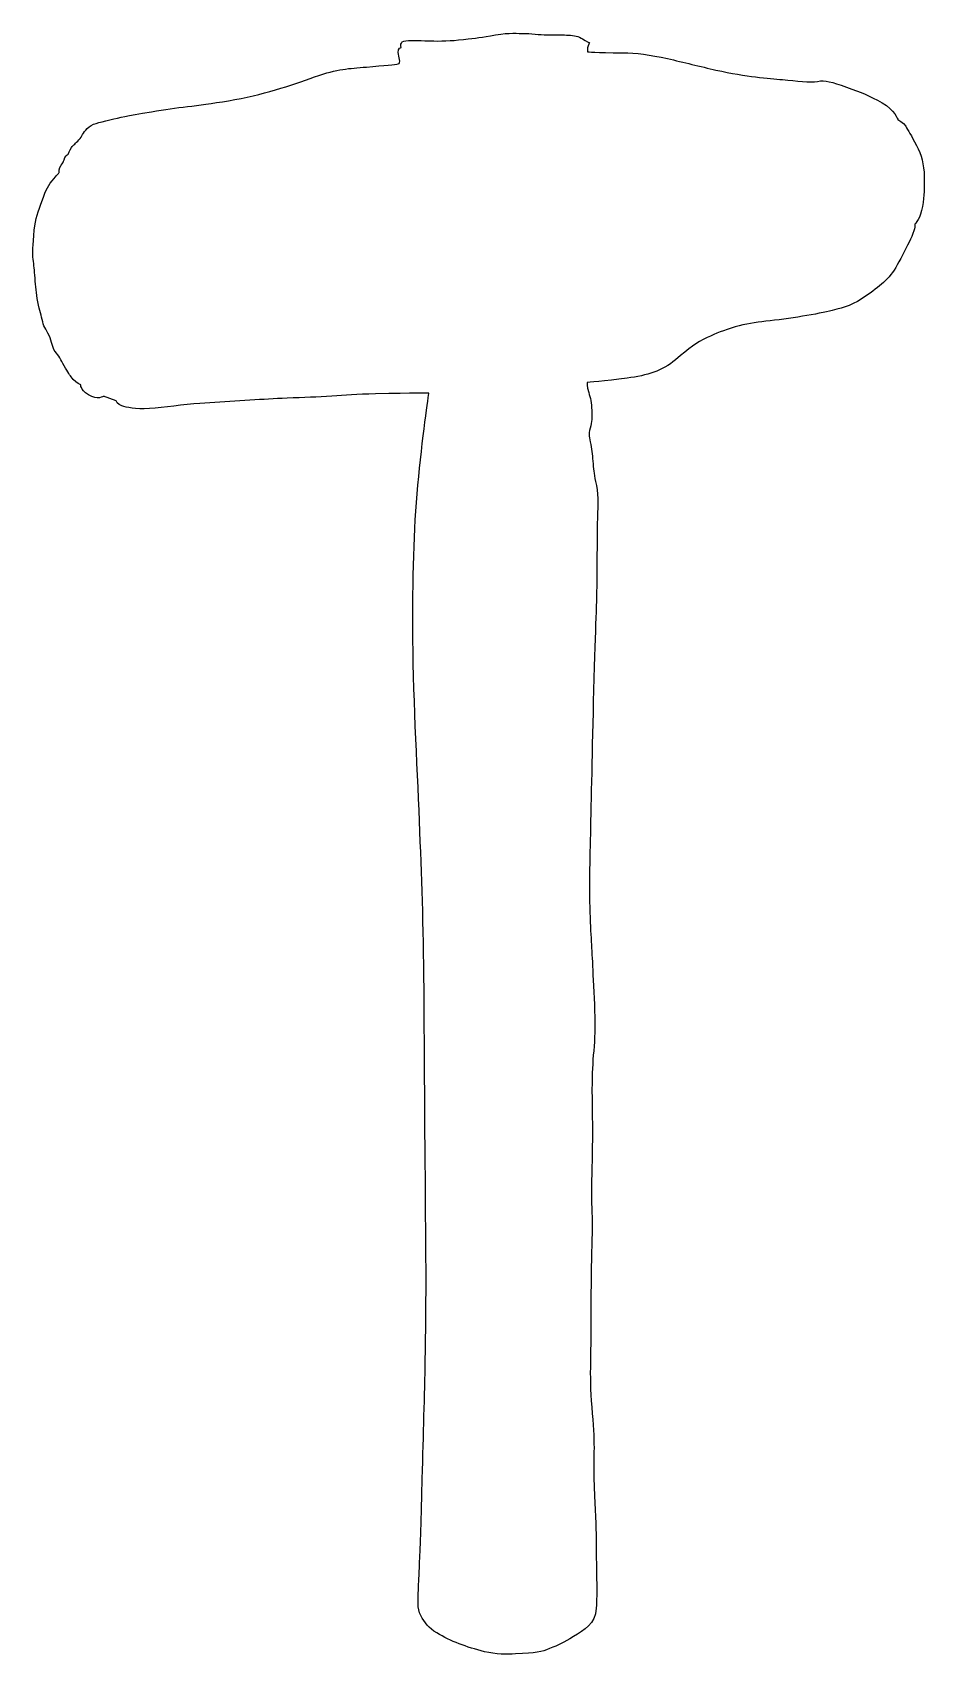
# Model space of a CAD drawing. Header units: centimetres. Extents: x -4.4 to 4.4, y -8 to 8.
import ezdxf

# ---------------------------------------------------------------- set-up
doc = ezdxf.new("R2010")
doc.units = ezdxf.units.CM
doc.header["$MEASUREMENT"] = 0
doc.layers.add('Camada 1', color=7, linetype='Continuous')

msp = doc.modelspace()

# ---------------------------------------------------------------- linework, layer by layer
at = {"layer": 'Camada 1'}
msp.add_open_spline([(-0.4907, 4.45024), (-0.4907, 4.45024), (-0.5574, 3.99386), (-0.5987, 3.54132), (-0.5987, 3.54132), (-0.64005, 3.08878), (-0.65119, 2.6411), (-0.64717, 2.01502), (-0.64717, 2.01502), (-0.64315, 1.38894), (-0.59952, 0.66543), (-0.5788, 0.11978), (-0.5788, 0.11978), (-0.55808, -0.42576), (-0.54057, -0.87159), (-0.53668, -1.56429), (-0.53668, -1.56429), (-0.53279, -2.25699), (-0.52959, -2.81966), (-0.52057, -3.83021), (-0.52057, -3.83021), (-0.51142, -4.84079), (-0.53115, -5.36577), (-0.5556, -6.27425), (-0.5556, -6.27425), (-0.58015, -7.18278), (-0.58846, -7.21093), (-0.59312, -7.37031), (-0.59312, -7.37031), (-0.5959, -7.46958), (-0.60868, -7.552), (-0.57029, -7.62518), (-0.57029, -7.62518), (-0.5338, -7.69484), (-0.48906, -7.75184), (-0.41339, -7.79727), (-0.41339, -7.79727), (-0.27324, -7.88157), (-0.1192, -7.93737), (0.05998, -7.98274), (0.05998, -7.98274), (0.17108, -8.01105), (0.28167, -8.00785), (0.36409, -8.00518), (0.36409, -8.00518), (0.57033, -7.99819), (0.62124, -7.98507), (0.70175, -7.95237), (0.70175, -7.95237), (0.79496, -7.9149), (0.83431, -7.89668), (0.93874, -7.83222), (0.93874, -7.83222), (1.04317, -7.76769), (1.15393, -7.71295), (1.16271, -7.55203), (1.16271, -7.55203), (1.17171, -7.391), (1.16406, -7.25117), (1.162, -6.95899), (1.162, -6.95899), (1.15999, -6.66686), (1.15052, -6.58206), (1.1407, -6.33235), (1.1407, -6.33235), (1.13088, -6.08264), (1.15464, -5.95331), (1.12313, -5.63038), (1.12313, -5.63038), (1.0881, -5.27536), (1.1117, -5.09595), (1.11022, -4.65338), (1.11022, -4.65338), (1.10882, -4.21076), (1.11601, -4.0455), (1.12025, -3.9035), (1.12025, -3.9035), (1.12443, -3.76145), (1.12155, -3.69369), (1.11565, -3.55076), (1.11565, -3.55076), (1.10959, -3.40778), (1.12319, -3.18571), (1.12396, -2.87033), (1.12396, -2.87033), (1.12483, -2.55479), (1.11311, -2.41675), (1.12732, -2.17715), (1.12732, -2.17715), (1.13425, -2.06005), (1.14793, -1.94418), (1.14939, -1.81914), (1.14939, -1.81914), (1.1509, -1.68809), (1.13844, -1.49524), (1.13238, -1.34919), (1.13238, -1.34919), (1.12061, -1.06347), (1.11172, -0.9919), (1.10111, -0.72784), (1.10111, -0.72784), (1.09058, -0.46379), (1.09733, -0.16684), (1.10556, 0.1578), (1.10556, 0.1578), (1.11397, 0.50843), (1.12215, 1.00637), (1.13966, 1.63396), (1.13966, 1.63396), (1.15712, 2.26155), (1.16689, 2.40826), (1.16855, 2.68465), (1.16855, 2.68465), (1.17016, 2.96093), (1.16969, 3.01736), (1.17212, 3.16365), (1.17212, 3.16365), (1.17461, 3.30986), (1.18617, 3.42789), (1.16328, 3.53928), (1.16328, 3.53928), (1.14055, 3.65059), (1.13738, 3.67641), (1.13124, 3.75275), (1.13124, 3.75275), (1.12515, 3.82911), (1.11775, 3.87787), (1.10777, 3.94513), (1.10777, 3.94513), (1.09785, 4.01252), (1.08168, 4.04062), (1.10213, 4.10544), (1.10213, 4.10544), (1.12264, 4.17045), (1.11877, 4.21072), (1.11721, 4.28144), (1.11721, 4.28144), (1.1157, 4.35219), (1.1044, 4.40603), (1.0875, 4.45884), (1.0875, 4.45884), (1.06787, 4.51988), (1.07271, 4.55637), (1.07271, 4.55637), (1.07271, 4.55637), (1.07271, 4.55637), (1.24686, 4.57005), (1.46617, 4.59958), (1.46617, 4.59958), (1.6709, 4.62712), (1.80621, 4.66554), (1.94628, 4.78138), (1.94628, 4.78138), (2.08648, 4.89719), (2.14623, 4.95079), (2.2564, 5.00027), (2.2564, 5.00027), (2.34932, 5.04194), (2.41666, 5.07046), (2.53503, 5.10645), (2.53503, 5.10645), (2.63605, 5.13717), (2.73413, 5.14889), (2.8361, 5.16061), (2.8361, 5.16061), (3.05721, 5.18593), (3.3605, 5.23237), (3.49142, 5.26793), (3.49142, 5.26793), (3.62231, 5.30349), (3.69359, 5.31518), (3.8403, 5.42118), (3.8403, 5.42118), (3.98701, 5.52712), (4.06422, 5.58567), (4.15108, 5.74868), (4.15108, 5.74868), (4.19894, 5.83856), (4.24543, 5.92669), (4.27763, 6.00001), (4.27763, 6.00001), (4.31449, 6.08354), (4.30869, 6.12003), (4.30869, 6.12003), (4.30869, 6.12003), (4.30869, 6.12003), (4.36703, 6.18321), (4.38314, 6.29548), (4.38314, 6.29548), (4.39931, 6.40777), (4.40386, 6.47614), (4.40087, 6.59308), (4.40087, 6.59308), (4.39799, 6.71005), (4.37462, 6.80472), (4.32409, 6.89923), (4.32409, 6.89923), (4.2716, 6.99654), (4.24085, 7.05028), (4.21831, 7.08798), (4.21831, 7.08798), (4.19577, 7.12568), (4.14084, 7.15267), (4.14084, 7.15267), (4.14084, 7.15267), (4.14084, 7.15267), (4.1088, 7.25043), (3.98437, 7.32087), (3.98437, 7.32087), (3.85988, 7.39125), (3.78159, 7.42096), (3.63229, 7.47396), (3.63229, 7.47396), (3.48299, 7.52701), (3.42486, 7.54579), (3.34829, 7.53167), (3.34829, 7.53167), (3.26831, 7.51664), (3.14406, 7.53773), (3.00179, 7.54919), (3.00179, 7.54919), (2.85958, 7.56067), (2.655, 7.57414), (2.34417, 7.64296), (2.34417, 7.64296), (2.19053, 7.67693), (2.02305, 7.72157), (1.86694, 7.7558), (1.86694, 7.7558), (1.68782, 7.7953), (1.55791, 7.81443), (1.4217, 7.81422), (1.4217, 7.81422), (1.15164, 7.81348), (1.07547, 7.82462), (1.07547, 7.82462), (1.07547, 7.82462), (1.07547, 7.82462), (1.07335, 7.83576), (1.07753, 7.86211), (1.07753, 7.86211), (1.08171, 7.88849), (1.09592, 7.91415), (1.09592, 7.91415), (1.09592, 7.91415), (1.09592, 7.91415), (1.0643, 7.92415), (1.02713, 7.95024), (1.02713, 7.95024), (0.98935, 7.97696), (0.94424, 7.98567), (0.88904, 7.98805), (0.88904, 7.98805), (0.83385, 7.99043), (0.79903, 7.99117), (0.711, 7.99001), (0.711, 7.99001), (0.62305, 7.98887), (0.55154, 8.002), (0.46459, 8.00379), (0.46459, 8.00379), (0.37767, 8.00559), (0.31505, 8.01472), (0.1677, 7.98958), (0.1677, 7.98958), (0.02038, 7.96444), (-0.01698, 7.95923), (-0.14919, 7.94532), (-0.14919, 7.94532), (-0.28132, 7.9314), (-0.36329, 7.92749), (-0.48788, 7.93143), (-0.48788, 7.93143), (-0.61247, 7.93535), (-0.64777, 7.93749), (-0.7164, 7.93323), (-0.7164, 7.93323), (-0.78509, 7.92897), (-0.76352, 7.8651), (-0.76352, 7.8651), (-0.76352, 7.8651), (-0.76352, 7.8651), (-0.79839, 7.86166), (-0.79313, 7.81689), (-0.79313, 7.81689), (-0.78786, 7.77207), (-0.76167, 7.71225), (-0.79236, 7.70407), (-0.79236, 7.70407), (-0.82326, 7.69587), (-0.92568, 7.69079), (-1.10618, 7.6733), (-1.10618, 7.6733), (-1.28673, 7.65586), (-1.38225, 7.65996), (-1.6187, 7.57506), (-1.6187, 7.57506), (-1.85518, 7.49016), (-2.13133, 7.39776), (-2.46852, 7.34048), (-2.46852, 7.34048), (-2.80571, 7.28317), (-2.95956, 7.27865), (-3.22838, 7.23184), (-3.22838, 7.23184), (-3.49736, 7.18506), (-3.5245, 7.17837), (-3.63936, 7.15119), (-3.63936, 7.15119), (-3.75414, 7.12396), (-3.8161, 7.11386), (-3.86336, 7.06705), (-3.86336, 7.06705), (-3.91059, 7.02025), (-3.91125, 6.99011), (-3.94525, 6.95288), (-3.94525, 6.95288), (-3.97925, 6.91568), (-3.9987, 6.9057), (-4.01952, 6.87808), (-4.01952, 6.87808), (-4.0404, 6.85046), (-4.05053, 6.81223), (-4.05053, 6.81223), (-4.05053, 6.81223), (-4.05053, 6.81223), (-4.06773, 6.80736), (-4.08347, 6.77757), (-4.08347, 6.77757), (-4.09911, 6.74775), (-4.10056, 6.7301), (-4.10056, 6.7301), (-4.10056, 6.7301), (-4.10056, 6.7301), (-4.11964, 6.71388), (-4.13382, 6.68041), (-4.13382, 6.68041), (-4.148, 6.64694), (-4.13954, 6.63114), (-4.13954, 6.63114), (-4.13954, 6.63114), (-4.13954, 6.63114), (-4.16073, 6.60976), (-4.21085, 6.54896), (-4.21085, 6.54896), (-4.26088, 6.48811), (-4.279, 6.43811), (-4.32049, 6.31894), (-4.32049, 6.31894), (-4.36192, 6.19977), (-4.37944, 6.15852), (-4.39148, 6.00861), (-4.39148, 6.00861), (-4.40349, 5.85867), (-4.40452, 5.83478), (-4.39696, 5.77379), (-4.39696, 5.77379), (-4.3894, 5.7128), (-4.38561, 5.67169), (-4.37905, 5.58684), (-4.37905, 5.58684), (-4.37265, 5.50199), (-4.36913, 5.44576), (-4.35085, 5.35287), (-4.35085, 5.35287), (-4.33262, 5.26), (-4.31712, 5.21825), (-4.30362, 5.15647), (-4.30362, 5.15647), (-4.29126, 5.09956), (-4.25671, 5.06662), (-4.23118, 4.99798), (-4.23118, 4.99798), (-4.20559, 4.92935), (-4.20284, 4.88564), (-4.16787, 4.84643), (-4.16787, 4.84643), (-4.13292, 4.80725), (-4.11882, 4.76171), (-4.07863, 4.69903), (-4.07863, 4.69903), (-4.03839, 4.63632), (-4.03503, 4.62275), (-4.00153, 4.58722), (-4.00153, 4.58722), (-3.96798, 4.55169), (-3.92681, 4.53417), (-3.92681, 4.53417), (-3.92681, 4.53417), (-3.92681, 4.53417), (-3.93917, 4.49078), (-3.85053, 4.43485), (-3.85053, 4.43485), (-3.76065, 4.37823), (-3.70181, 4.42024), (-3.70181, 4.42024), (-3.70181, 4.42024), (-3.70181, 4.42024), (-3.57867, 4.37394), (-3.57867, 4.37394), (-3.57867, 4.37394), (-3.57867, 4.37394), (-3.56645, 4.33841), (-3.52054, 4.32494), (-3.52054, 4.32494), (-3.47456, 4.31145), (-3.39304, 4.28898), (-3.24955, 4.29785), (-3.24955, 4.29785), (-3.10604, 4.30679), (-2.91268, 4.34013), (-2.75041, 4.35021), (-2.75041, 4.35021), (-2.75041, 4.35021), (-2.25969, 4.38101), (-2.25969, 4.38101), (-2.25969, 4.38101), (-2.12367, 4.38927), (-2.01955, 4.39575), (-1.89052, 4.40104), (-1.89052, 4.40104), (-1.7278, 4.40789), (-1.58821, 4.41162), (-1.44697, 4.41998), (-1.44697, 4.41998), (-1.32248, 4.42736), (-1.1998, 4.43972), (-1.01872, 4.44392), (-1.01872, 4.44392), (-0.63217, 4.45275), (-0.4907, 4.45024), (-0.4907, 4.45024)], degree=3, knots=[0, 0, 0, 0, 0.00917431, 0.00917431, 0.00917431, 0.00917431, 0.01834862, 0.01834862, 0.01834862, 0.01834862, 0.02752294, 0.02752294, 0.02752294, 0.02752294, 0.03669725, 0.03669725, 0.03669725, 0.03669725, 0.04587156, 0.04587156, 0.04587156, 0.04587156, 0.05504587, 0.05504587, 0.05504587, 0.05504587, 0.06422018, 0.06422018, 0.06422018, 0.06422018, 0.0733945, 0.0733945, 0.0733945, 0.0733945, 0.08256881, 0.08256881, 0.08256881, 0.08256881, 0.09174312, 0.09174312, 0.09174312, 0.09174312, 0.10091743, 0.10091743, 0.10091743, 0.10091743, 0.11009174, 0.11009174, 0.11009174, 0.11009174, 0.11926606, 0.11926606, 0.11926606, 0.11926606, 0.12844037, 0.12844037, 0.12844037, 0.12844037, 0.13761468, 0.13761468, 0.13761468, 0.13761468, 0.14678899, 0.14678899, 0.14678899, 0.14678899, 0.1559633, 0.1559633, 0.1559633, 0.1559633, 0.16513761, 0.16513761, 0.16513761, 0.16513761, 0.17431193, 0.17431193, 0.17431193, 0.17431193, 0.18348624, 0.18348624, 0.18348624, 0.18348624, 0.19266055, 0.19266055, 0.19266055, 0.19266055, 0.20183486, 0.20183486, 0.20183486, 0.20183486, 0.21100917, 0.21100917, 0.21100917, 0.21100917, 0.22018349, 0.22018349, 0.22018349, 0.22018349, 0.2293578, 0.2293578, 0.2293578, 0.2293578, 0.23853211, 0.23853211, 0.23853211, 0.23853211, 0.24770642, 0.24770642, 0.24770642, 0.24770642, 0.25688073, 0.25688073, 0.25688073, 0.25688073, 0.26605505, 0.26605505, 0.26605505, 0.26605505, 0.27522936, 0.27522936, 0.27522936, 0.27522936, 0.28440367, 0.28440367, 0.28440367, 0.28440367, 0.29357798, 0.29357798, 0.29357798, 0.29357798, 0.30275229, 0.30275229, 0.30275229, 0.30275229, 0.31192661, 0.31192661, 0.31192661, 0.31192661, 0.32110092, 0.32110092, 0.32110092, 0.32110092, 0.33027523, 0.33027523, 0.33027523, 0.33027523, 0.33944954, 0.33944954, 0.33944954, 0.33944954, 0.34862385, 0.34862385, 0.34862385, 0.34862385, 0.35779817, 0.35779817, 0.35779817, 0.35779817, 0.36697248, 0.36697248, 0.36697248, 0.36697248, 0.37614679, 0.37614679, 0.37614679, 0.37614679, 0.3853211, 0.3853211, 0.3853211, 0.3853211, 0.39449541, 0.39449541, 0.39449541, 0.39449541, 0.40366972, 0.40366972, 0.40366972, 0.40366972, 0.41284404, 0.41284404, 0.41284404, 0.41284404, 0.42201835, 0.42201835, 0.42201835, 0.42201835, 0.43119266, 0.43119266, 0.43119266, 0.43119266, 0.44036697, 0.44036697, 0.44036697, 0.44036697, 0.44954128, 0.44954128, 0.44954128, 0.44954128, 0.4587156, 0.4587156, 0.4587156, 0.4587156, 0.46788991, 0.46788991, 0.46788991, 0.46788991, 0.47706422, 0.47706422, 0.47706422, 0.47706422, 0.48623853, 0.48623853, 0.48623853, 0.48623853, 0.49541284, 0.49541284, 0.49541284, 0.49541284, 0.50458716, 0.50458716, 0.50458716, 0.50458716, 0.51376147, 0.51376147, 0.51376147, 0.51376147, 0.52293578, 0.52293578, 0.52293578, 0.52293578, 0.53211009, 0.53211009, 0.53211009, 0.53211009, 0.5412844, 0.5412844, 0.5412844, 0.5412844, 0.55045872, 0.55045872, 0.55045872, 0.55045872, 0.55963303, 0.55963303, 0.55963303, 0.55963303, 0.56880734, 0.56880734, 0.56880734, 0.56880734, 0.57798165, 0.57798165, 0.57798165, 0.57798165, 0.58715596, 0.58715596, 0.58715596, 0.58715596, 0.59633028, 0.59633028, 0.59633028, 0.59633028, 0.60550459, 0.60550459, 0.60550459, 0.60550459, 0.6146789, 0.6146789, 0.6146789, 0.6146789, 0.62385321, 0.62385321, 0.62385321, 0.62385321, 0.63302752, 0.63302752, 0.63302752, 0.63302752, 0.64220183, 0.64220183, 0.64220183, 0.64220183, 0.65137615, 0.65137615, 0.65137615, 0.65137615, 0.66055046, 0.66055046, 0.66055046, 0.66055046, 0.66972477, 0.66972477, 0.66972477, 0.66972477, 0.67889908, 0.67889908, 0.67889908, 0.67889908, 0.68807339, 0.68807339, 0.68807339, 0.68807339, 0.69724771, 0.69724771, 0.69724771, 0.69724771, 0.70642202, 0.70642202, 0.70642202, 0.70642202, 0.71559633, 0.71559633, 0.71559633, 0.71559633, 0.72477064, 0.72477064, 0.72477064, 0.72477064, 0.73394495, 0.73394495, 0.73394495, 0.73394495, 0.74311927, 0.74311927, 0.74311927, 0.74311927, 0.75229358, 0.75229358, 0.75229358, 0.75229358, 0.76146789, 0.76146789, 0.76146789, 0.76146789, 0.7706422, 0.7706422, 0.7706422, 0.7706422, 0.77981651, 0.77981651, 0.77981651, 0.77981651, 0.78899083, 0.78899083, 0.78899083, 0.78899083, 0.79816514, 0.79816514, 0.79816514, 0.79816514, 0.80733945, 0.80733945, 0.80733945, 0.80733945, 0.81651376, 0.81651376, 0.81651376, 0.81651376, 0.82568807, 0.82568807, 0.82568807, 0.82568807, 0.83486239, 0.83486239, 0.83486239, 0.83486239, 0.8440367, 0.8440367, 0.8440367, 0.8440367, 0.85321101, 0.85321101, 0.85321101, 0.85321101, 0.86238532, 0.86238532, 0.86238532, 0.86238532, 0.87155963, 0.87155963, 0.87155963, 0.87155963, 0.88073394, 0.88073394, 0.88073394, 0.88073394, 0.88990826, 0.88990826, 0.88990826, 0.88990826, 0.89908257, 0.89908257, 0.89908257, 0.89908257, 0.90825688, 0.90825688, 0.90825688, 0.90825688, 0.91743119, 0.91743119, 0.91743119, 0.91743119, 0.9266055, 0.9266055, 0.9266055, 0.9266055, 0.93577982, 0.93577982, 0.93577982, 0.93577982, 0.94495413, 0.94495413, 0.94495413, 0.94495413, 0.95412844, 0.95412844, 0.95412844, 0.95412844, 0.96330275, 0.96330275, 0.96330275, 0.96330275, 0.97247706, 0.97247706, 0.97247706, 0.97247706, 0.98165138, 0.98165138, 0.98165138, 0.98165138, 1, 1, 1, 1], dxfattribs=at)

doc.saveas('drawing.dxf')
